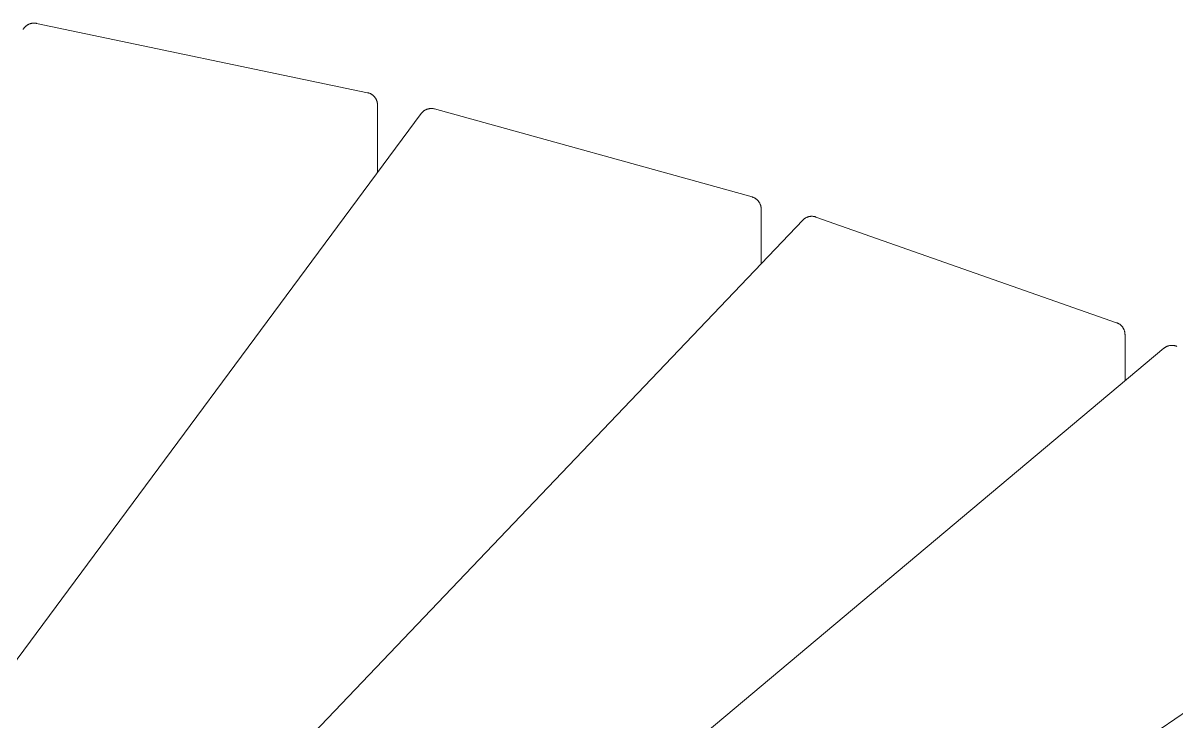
# Model space of a CAD drawing. Header units: millimetres. Extents: x -111 to 4919, y -143 to 3304.
# Drawn here: x 4152.9 to 4523, y 1906.2 to 2130.3 of the extents above; entities that cross this region are included whole.
import ezdxf

# ---------------------------------------------------------------- set-up
doc = ezdxf.new("R2010")
doc.units = ezdxf.units.MM
doc.layers.add('ZANO_R', color=7, linetype='Continuous', lineweight=0)

msp = doc.modelspace()

# ---------------------------------------------------------------- linework, layer by layer
at = {"layer": 'ZANO_R'}
for p, q in [((4152.89, 2128.25), (4152.95, 2128.36)), ((4152.95, 2128.36), (4153.01, 2128.46)), ((4153.01, 2128.46), (4153.09, 2128.58)), ((4153.09, 2128.58), (4153.17, 2128.69)), ((4153.17, 2128.69), (4153.25, 2128.8)), ((4153.25, 2128.8), (4153.34, 2128.91)), ((4153.34, 2128.91), (4153.43, 2129.02)), ((4153.43, 2129.02), (4153.53, 2129.12)), ((4153.53, 2129.12), (4153.62, 2129.22)), ((4153.62, 2129.22), (4153.73, 2129.31)), ((4153.73, 2129.31), (4153.83, 2129.4)), ((4153.83, 2129.4), (4153.94, 2129.49)), ((4153.94, 2129.49), (4154.05, 2129.57)), ((4154.05, 2129.57), (4154.16, 2129.65)), ((4154.16, 2129.65), (4154.28, 2129.73)), ((4154.28, 2129.73), (4154.4, 2129.8)), ((4154.4, 2129.8), (4154.52, 2129.87)), ((4154.52, 2129.87), (4154.65, 2129.93)), ((4154.65, 2129.93), (4154.77, 2129.99)), ((4154.77, 2129.99), (4154.9, 2130.04)), ((4154.9, 2130.04), (4155.03, 2130.09)), ((4155.03, 2130.09), (4155.16, 2130.14)), ((4155.16, 2130.14), (4155.29, 2130.18)), ((4155.29, 2130.18), (4155.43, 2130.21)), ((4155.43, 2130.21), (4155.56, 2130.25)), ((4155.56, 2130.25), (4155.7, 2130.27)), ((4155.7, 2130.27), (4155.84, 2130.29)), ((4155.84, 2130.29), (4155.97, 2130.31)), ((4155.97, 2130.31), (4156.11, 2130.32)), ((4156.11, 2130.32), (4156.25, 2130.33)), ((4156.25, 2130.33), (4156.39, 2130.33)), ((4156.39, 2130.33), (4156.53, 2130.33)), ((4156.53, 2130.33), (4156.67, 2130.32)), ((4156.67, 2130.32), (4156.81, 2130.31)), ((4156.81, 2130.31), (4156.94, 2130.3)), ((4156.94, 2130.3), (4157.08, 2130.28)), ((4157.08, 2130.28), (4157.22, 2130.25)), ((4157.22, 2130.25), (4263.38, 2108)), ((4263.38, 2108), (4263.51, 2107.97)), ((4263.51, 2107.97), (4263.64, 2107.94)), ((4263.64, 2107.94), (4263.78, 2107.9)), ((4263.78, 2107.9), (4263.9, 2107.85)), ((4263.9, 2107.85), (4264.03, 2107.81)), ((4264.03, 2107.81), (4264.16, 2107.75)), ((4264.16, 2107.75), (4264.28, 2107.7)), ((4264.28, 2107.7), (4264.4, 2107.64)), ((4264.4, 2107.64), (4264.52, 2107.57)), ((4264.52, 2107.57), (4264.64, 2107.5)), ((4264.64, 2107.5), (4264.76, 2107.43)), ((4264.76, 2107.43), (4264.87, 2107.35)), ((4264.87, 2107.35), (4264.98, 2107.27)), ((4264.98, 2107.27), (4265.09, 2107.19)), ((4265.09, 2107.19), (4265.19, 2107.1)), ((4265.19, 2107.1), (4265.29, 2107.01)), ((4265.29, 2107.01), (4265.39, 2106.91)), ((4265.39, 2106.91), (4265.48, 2106.81)), ((4265.48, 2106.81), (4265.58, 2106.71)), ((4265.58, 2106.71), (4265.66, 2106.61)), ((4265.66, 2106.61), (4265.75, 2106.5)), ((4265.75, 2106.5), (4265.83, 2106.39)), ((4265.83, 2106.39), (4265.91, 2106.28)), ((4265.91, 2106.28), (4265.98, 2106.16)), ((4265.98, 2106.16), (4266.05, 2106.04)), ((4266.05, 2106.04), (4266.11, 2105.92)), ((4266.11, 2105.92), (4266.17, 2105.8)), ((4266.17, 2105.8), (4266.23, 2105.68)), ((4266.23, 2105.68), (4266.28, 2105.55)), ((4266.28, 2105.55), (4266.33, 2105.42)), ((4266.33, 2105.42), (4266.37, 2105.29)), ((4266.37, 2105.29), (4266.41, 2105.16)), ((4266.41, 2105.16), (4266.45, 2105.03)), ((4266.45, 2105.03), (4266.48, 2104.9)), ((4266.48, 2104.9), (4266.5, 2104.76)), ((4266.5, 2104.76), (4266.52, 2104.63)), ((4266.52, 2104.63), (4266.54, 2104.49)), ((4266.54, 2104.49), (4266.55, 2104.36)), ((4266.55, 2104.36), (4266.56, 2104.22)), ((4266.56, 2104.22), (4266.56, 2104.09)), ((4266.56, 2104.09), (4266.56, 2082.37)), ((4281.21, 2101.98), (4281.32, 2102.07)), ((4281.32, 2102.07), (4281.43, 2102.15)), ((4281.43, 2102.15), (4281.54, 2102.24)), ((4281.54, 2102.24), (4281.66, 2102.31)), ((4281.66, 2102.31), (4281.78, 2102.38)), ((4281.78, 2102.38), (4281.9, 2102.45)), ((4281.9, 2102.45), (4282.02, 2102.52)), ((4282.02, 2102.52), (4282.15, 2102.58)), ((4282.15, 2102.58), (4282.28, 2102.63)), ((4282.28, 2102.63), (4282.41, 2102.68)), ((4282.41, 2102.68), (4282.54, 2102.73)), ((4282.54, 2102.73), (4282.67, 2102.77)), ((4282.67, 2102.77), (4282.81, 2102.81)), ((4282.81, 2102.81), (4282.94, 2102.84)), ((4282.94, 2102.84), (4283.08, 2102.87)), ((4283.08, 2102.87), (4283.21, 2102.89)), ((4283.21, 2102.89), (4283.35, 2102.91)), ((4283.35, 2102.91), (4283.49, 2102.92)), ((4283.49, 2102.92), (4283.63, 2102.93)), ((4283.63, 2102.93), (4283.77, 2102.93)), ((4283.77, 2102.93), (4283.91, 2102.93)), ((4283.91, 2102.93), (4284.05, 2102.92)), ((4284.05, 2102.92), (4284.18, 2102.91)), ((4284.18, 2102.91), (4284.32, 2102.9)), ((4284.32, 2102.9), (4284.46, 2102.88)), ((4284.46, 2102.88), (4284.6, 2102.85)), ((4284.6, 2102.85), (4284.73, 2102.82)), ((4284.73, 2102.82), (4284.87, 2102.79)), ((4284.87, 2102.79), (4386.68, 2074.56)), ((4106.65, 1866.45), (4280.58, 2101.31)), ((4280.58, 2101.31), (4280.65, 2101.4)), ((4280.65, 2101.4), (4280.72, 2101.49)), ((4280.72, 2101.49), (4280.81, 2101.59)), ((4280.81, 2101.59), (4280.91, 2101.7)), ((4280.91, 2101.7), (4281.01, 2101.8)), ((4281.01, 2101.8), (4281.11, 2101.89)), ((4281.11, 2101.89), (4281.21, 2101.98)), ((4386.68, 2074.56), (4386.81, 2074.52)), ((4386.81, 2074.52), (4386.94, 2074.48)), ((4386.94, 2074.48), (4387.07, 2074.43)), ((4387.07, 2074.43), (4387.19, 2074.38)), ((4387.19, 2074.38), (4387.32, 2074.32)), ((4387.32, 2074.32), (4387.44, 2074.26)), ((4387.44, 2074.26), (4387.56, 2074.2)), ((4387.56, 2074.2), (4387.68, 2074.13)), ((4387.68, 2074.13), (4387.79, 2074.06)), ((4387.79, 2074.06), (4387.91, 2073.98)), ((4387.91, 2073.98), (4388.02, 2073.9)), ((4388.02, 2073.9), (4388.13, 2073.81)), ((4388.13, 2073.81), (4388.23, 2073.73)), ((4388.23, 2073.73), (4388.33, 2073.63)), ((4388.33, 2073.63), (4388.43, 2073.54)), ((4388.43, 2073.54), (4388.53, 2073.44)), ((4388.53, 2073.44), (4388.62, 2073.34)), ((4388.62, 2073.34), (4388.71, 2073.23)), ((4388.71, 2073.23), (4388.79, 2073.13)), ((4388.79, 2073.13), (4388.87, 2073.02)), ((4388.87, 2073.02), (4388.95, 2072.9)), ((4388.95, 2072.9), (4389.02, 2072.79)), ((4389.02, 2072.79), (4389.09, 2072.67)), ((4389.09, 2072.67), (4389.16, 2072.55)), ((4389.16, 2072.55), (4389.22, 2072.43)), ((4389.22, 2072.43), (4389.28, 2072.3)), ((4389.28, 2072.3), (4389.33, 2072.18)), ((4389.33, 2072.18), (4389.38, 2072.05)), ((4389.38, 2072.05), (4389.42, 2071.92)), ((4389.42, 2071.92), (4389.46, 2071.79)), ((4389.46, 2071.79), (4389.49, 2071.65)), ((4389.49, 2071.65), (4389.52, 2071.52)), ((4389.52, 2071.52), (4389.55, 2071.39)), ((4389.55, 2071.39), (4389.57, 2071.25)), ((4389.57, 2071.25), (4389.59, 2071.12)), ((4389.59, 2071.12), (4389.6, 2070.98)), ((4389.6, 2070.98), (4389.61, 2070.84)), ((4389.61, 2070.84), (4389.61, 2070.71)), ((4389.61, 2070.71), (4389.61, 2053.12)), ((4189.49, 1843.39), (4402.96, 2067.12)), ((4402.96, 2067.12), (4403.03, 2067.19)), ((4403.03, 2067.19), (4403.1, 2067.26)), ((4403.1, 2067.26), (4403.21, 2067.35)), ((4403.21, 2067.35), (4403.31, 2067.44)), ((4403.31, 2067.44), (4403.42, 2067.53)), ((4403.42, 2067.53), (4403.53, 2067.61)), ((4403.53, 2067.61), (4403.64, 2067.69)), ((4403.64, 2067.69), (4403.76, 2067.76)), ((4403.76, 2067.76), (4403.87, 2067.83)), ((4403.87, 2067.83), (4403.99, 2067.9)), ((4403.99, 2067.9), (4404.12, 2067.96)), ((4404.12, 2067.96), (4404.24, 2068.02)), ((4404.24, 2068.02), (4404.37, 2068.07)), ((4404.37, 2068.07), (4404.49, 2068.12)), ((4404.49, 2068.12), (4404.62, 2068.16)), ((4404.62, 2068.16), (4404.76, 2068.2)), ((4404.76, 2068.2), (4404.89, 2068.24)), ((4404.89, 2068.24), (4405.02, 2068.27)), ((4405.02, 2068.27), (4405.16, 2068.3)), ((4405.16, 2068.3), (4405.29, 2068.32)), ((4405.29, 2068.32), (4405.43, 2068.34)), ((4405.43, 2068.34), (4405.56, 2068.35)), ((4405.56, 2068.35), (4405.7, 2068.36)), ((4405.7, 2068.36), (4405.84, 2068.36)), ((4405.84, 2068.36), (4405.98, 2068.36)), ((4405.98, 2068.36), (4406.11, 2068.35)), ((4406.11, 2068.35), (4406.25, 2068.34)), ((4406.25, 2068.34), (4406.38, 2068.32)), ((4406.38, 2068.32), (4406.52, 2068.3)), ((4406.52, 2068.3), (4406.66, 2068.28)), ((4406.66, 2068.28), (4406.79, 2068.25)), ((4406.79, 2068.25), (4406.92, 2068.21)), ((4406.92, 2068.21), (4407.05, 2068.18)), ((4407.05, 2068.18), (4407.18, 2068.13)), ((4407.18, 2068.13), (4503.63, 2034.21)), ((4503.63, 2034.21), (4503.76, 2034.16)), ((4503.76, 2034.16), (4503.89, 2034.11)), ((4503.89, 2034.11), (4504.01, 2034.05)), ((4504.01, 2034.05), (4504.14, 2033.99)), ((4504.14, 2033.99), (4504.26, 2033.93)), ((4504.26, 2033.93), (4504.37, 2033.86)), ((4504.37, 2033.86), (4504.49, 2033.79)), ((4504.49, 2033.79), (4504.6, 2033.71)), ((4504.6, 2033.71), (4504.71, 2033.63)), ((4504.71, 2033.63), (4504.82, 2033.54)), ((4504.82, 2033.54), (4504.93, 2033.46)), ((4504.93, 2033.46), (4505.03, 2033.36)), ((4505.03, 2033.36), (4505.13, 2033.27)), ((4505.13, 2033.27), (4505.22, 2033.17)), ((4505.22, 2033.17), (4505.32, 2033.07)), ((4505.32, 2033.07), (4505.4, 2032.96)), ((4505.4, 2032.96), (4505.49, 2032.86)), ((4505.49, 2032.86), (4505.57, 2032.75)), ((4505.57, 2032.75), (4505.65, 2032.63)), ((4505.65, 2032.63), (4505.72, 2032.52)), ((4505.72, 2032.52), (4505.79, 2032.4)), ((4505.79, 2032.4), (4505.85, 2032.28)), ((4505.85, 2032.28), (4505.92, 2032.16)), ((4505.92, 2032.16), (4505.97, 2032.03)), ((4505.97, 2032.03), (4506.03, 2031.91)), ((4506.03, 2031.91), (4506.07, 2031.78)), ((4506.07, 2031.78), (4506.12, 2031.65)), ((4506.12, 2031.65), (4506.16, 2031.52)), ((4506.16, 2031.52), (4506.19, 2031.38)), ((4506.19, 2031.38), (4506.22, 2031.25)), ((4506.22, 2031.25), (4506.25, 2031.12)), ((4506.25, 2031.12), (4506.27, 2030.98)), ((4506.27, 2030.98), (4506.28, 2030.84)), ((4506.28, 2030.84), (4506.3, 2030.71)), ((4506.3, 2030.71), (4506.3, 2030.57)), ((4506.3, 2030.57), (4506.31, 2030.43)), ((4506.31, 2030.43), (4506.31, 2015.55)), ((4267.88, 1815.64), (4518.79, 2026.02)), ((4518.79, 2026.02), (4518.86, 2026.08)), ((4518.86, 2026.08), (4518.93, 2026.13)), ((4518.93, 2026.13), (4519.04, 2026.22)), ((4519.04, 2026.22), (4519.16, 2026.29)), ((4519.16, 2026.29), (4519.27, 2026.37)), ((4519.27, 2026.37), (4519.39, 2026.44)), ((4519.39, 2026.44), (4519.51, 2026.5)), ((4519.51, 2026.5), (4519.63, 2026.56)), ((4519.63, 2026.56), (4519.76, 2026.62)), ((4519.76, 2026.62), (4519.88, 2026.67)), ((4519.88, 2026.67), (4520.01, 2026.72)), ((4520.01, 2026.72), (4520.14, 2026.77)), ((4520.14, 2026.77), (4520.27, 2026.81)), ((4520.27, 2026.81), (4520.41, 2026.84)), ((4520.41, 2026.84), (4520.54, 2026.87)), ((4520.54, 2026.87), (4520.68, 2026.9)), ((4520.68, 2026.9), (4520.81, 2026.92)), ((4520.81, 2026.92), (4520.95, 2026.94)), ((4520.95, 2026.94), (4521.08, 2026.95)), ((4521.08, 2026.95), (4521.22, 2026.96)), ((4521.22, 2026.96), (4521.36, 2026.96)), ((4521.36, 2026.96), (4521.5, 2026.96)), ((4521.5, 2026.96), (4521.63, 2026.95)), ((4521.63, 2026.95), (4521.77, 2026.94)), ((4521.77, 2026.94), (4521.91, 2026.92)), ((4521.91, 2026.92), (4522.04, 2026.9)), ((4522.04, 2026.9), (4522.18, 2026.87)), ((4522.18, 2026.87), (4522.31, 2026.84)), ((4522.31, 2026.84), (4522.44, 2026.81)), ((4522.44, 2026.81), (4522.57, 2026.77)), ((4522.57, 2026.77), (4522.71, 2026.73)), ((4522.71, 2026.73), (4522.83, 2026.68)), ((4522.83, 2026.68), (4522.96, 2026.62)), ((4341.06, 1783.49), (4626.92, 1978.44))]:
    msp.add_line(p, q, dxfattribs=at)

doc.saveas('drawing.dxf')
